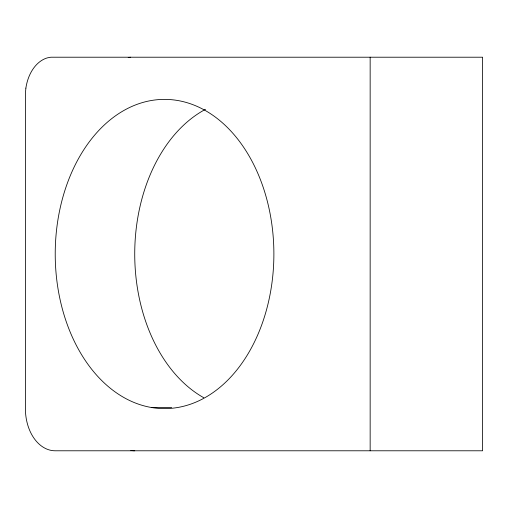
<?xml version="1.0" encoding="UTF-8"?>
<svg xmlns="http://www.w3.org/2000/svg" width="508" height="508" viewBox="0 0 508 508"><rect width="100%" height="100%" fill="white"/><g stroke="black" fill="none" stroke-linecap="round" stroke-linejoin="round"><path stroke-width="0.76" d="M128.213 57.62L130.372 57.213M151.962 407.587A154.616 109.328 90 0 0 264.897 192.621A154.616 109.328 90 0 0 76.791 161.792A154.616 109.328 90 0 0 151.962 407.587L171.641 407.587M370.154 57.213L370.154 450.786M203.791 397.745A154.616 109.328 -90 0 1 134.734 252.692A154.616 109.328 -90 0 1 205.518 109.309M134.728 450.786A42.17 29.82 -90 0 1 130.835 450.425M25.883 88.132L25.4 93.218L25.4 408.616A42.17 29.82 -90 0 0 55.22 450.786L482.6 450.786L482.6 57.213L50.857 57.213L47.263 57.893A39.008 27.584 -90 0 0 25.883 88.132"/></g></svg>
